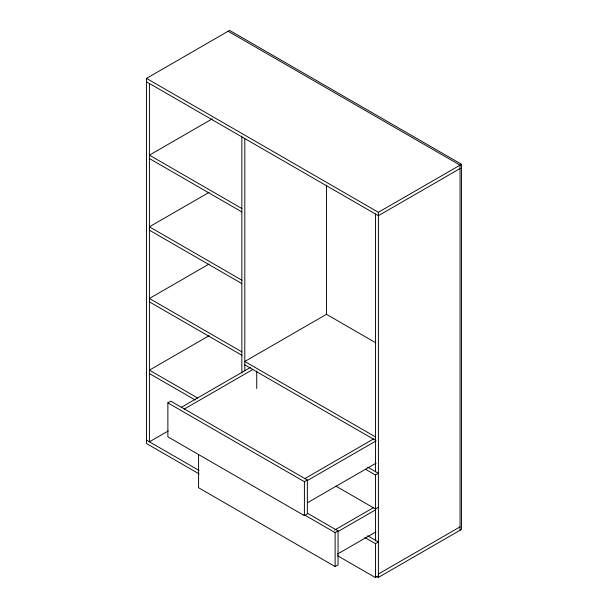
<?xml version="1.0" encoding="UTF-8"?>
<svg xmlns="http://www.w3.org/2000/svg" width="608" height="608" viewBox="0 0 608 608"><rect width="100%" height="100%" fill="white"/><g stroke="black" fill="none" stroke-linecap="round" stroke-linejoin="round"><path stroke-width="0.91" d="M199.105 473.898L146.475 443.513L146.475 78.394L229.604 30.4L461.525 164.297L461.525 529.416L378.396 577.41L376.747 576.46M212.291 118.849L149.416 155.154L241.855 208.521M209.023 192.402L149.416 226.822L241.855 280.189M209.023 264.07L149.416 298.482L241.855 351.857M146.475 78.394L378.396 212.298L461.525 164.297M460.058 168.545L378.396 215.688L146.475 81.791M209.023 335.73L149.416 370.15L197.676 398.02M167.869 402.868L170.81 401.174L307.352 480.001L307.352 513.95L304.41 515.645L167.869 436.818L167.869 402.868L304.41 481.703L307.352 480.001M181.252 407.398L250.519 367.407M184.194 409.093L252.639 369.58M168.196 430.973L149.416 441.818L149.416 83.486M304.73 478.686L373.988 438.695M307.671 480.381L376.116 440.868M307.671 502.634L376.116 463.121M365.583 469.308L375.455 475.008L378.396 473.305L367.703 467.134M334.62 530.077L373.73 507.498M378.396 507.254L375.455 508.949L335.973 486.157M303.856 514.573L335.114 532.623L338.056 530.921L338.056 564.87L335.114 566.565L198.573 487.738L198.573 454.731M337.562 531.772L375.858 509.664M337.562 554.025L375.858 531.916M364.762 537.48L375.455 543.651L378.396 541.956L367.703 535.785M378.396 574.02L460.058 526.87M337.615 555.758L375.455 577.6L378.396 575.905M228.137 31.251L460.058 165.148L460.058 530.267M149.416 158.551L241.855 211.918M375.767 342.79L326.458 314.328L244.796 361.471L375.455 436.909M149.416 230.212L241.855 283.586M149.416 301.88L241.855 355.247M244.796 364.868L375.455 440.306M149.416 373.548L195.221 399.996M307.618 513.35L338.056 530.921M146.475 440.116L199.105 470.508M378.396 212.298L378.396 577.41M375.455 213.993L375.455 471.838M375.455 475.008L375.455 541.036M375.455 543.651L375.455 577.6M335.114 532.623L335.114 566.565M326.458 185.258L326.458 314.176M304.41 481.703L304.41 515.645M256.72 370.933L256.72 388.55M244.796 138.556L244.796 370.804M241.855 136.861L241.855 372.902"/></g></svg>
